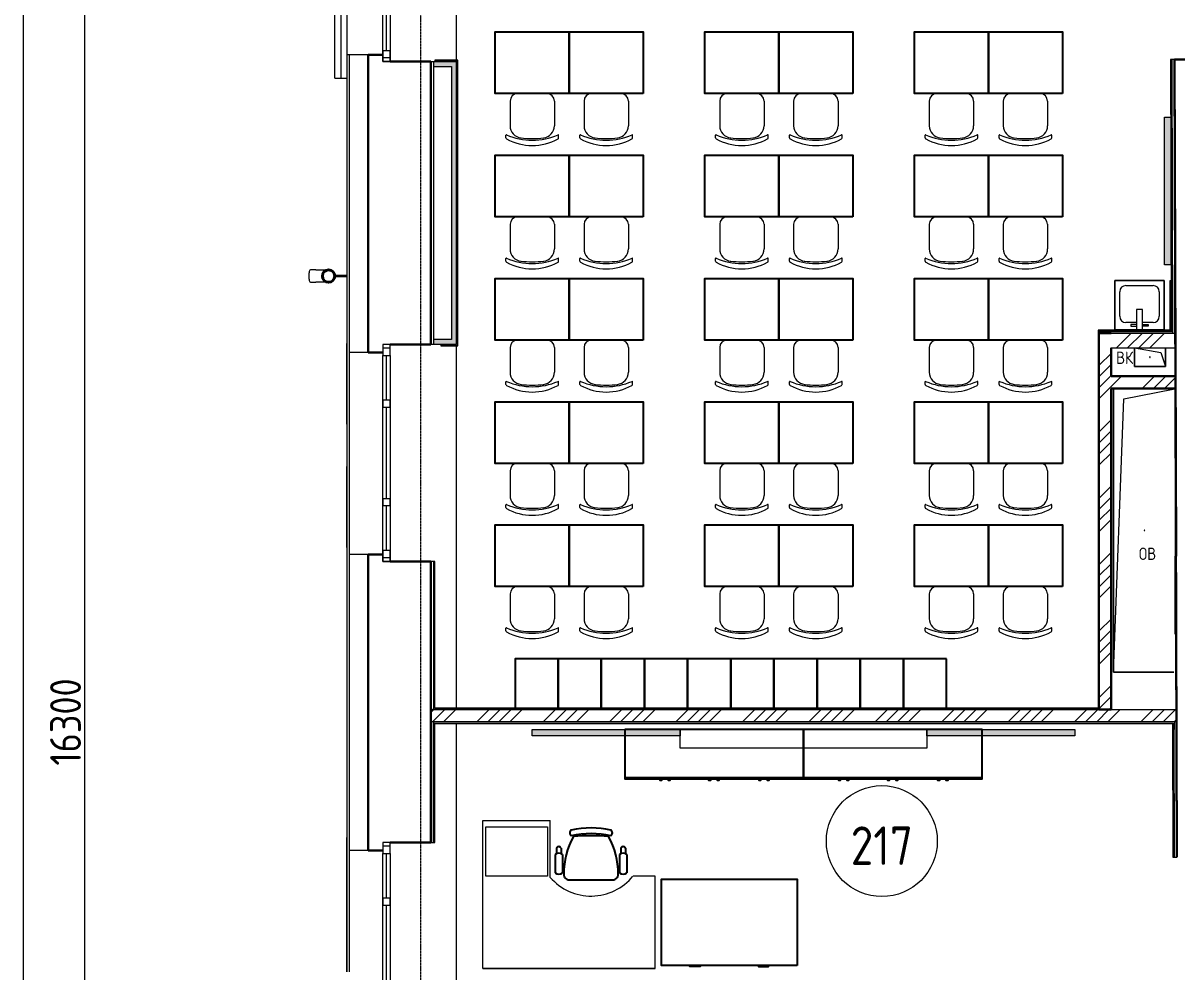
# Model space of a CAD drawing. Header units: millimetres. Extents: x -42533 to 645315, y 3457 to 82611.
# Drawn here: x 140613 to 149973, y 57862 to 65561 of the extents above; entities that cross this region are included whole.
import ezdxf

# ---------------------------------------------------------------- set-up
doc = ezdxf.new("R2010")
doc.units = ezdxf.units.MM
doc.linetypes.add('ADSK_Линия сетки', pattern=[25, 20, -2.5, 0, -2.5])
for name, color, linetype, lineweight in [('_ Окна', 7, 'Continuous', 9), ('Аннотация', 7, 'Continuous', 18), ('Обобщенные модели', 7, 'Continuous', 18), ('Окна', 7, 'Continuous', 9), ('Оси', 253, 'Continuous', 9), ('Перекрытие', 7, 'Continuous', 18), ('Размеры', 7, 'Continuous', 9), ('Сантехника', 7, 'Continuous', 18), ('Стены внутренние', 7, 'Continuous', 18), ('Стены наружные', 7, 'Continuous', 18), ('Стены несущие', 7, 'Continuous', 30), ('Стены отделка', 7, 'Continuous', 30), ('Стены штриховка', 7, 'Continuous', 9), ('ТХ', 5, 'Continuous', 0), ('ШТРИХОВКА', 252, 'Continuous', 15)]:
    doc.layers.add(name, color=color, linetype=linetype, lineweight=lineweight)
doc.layers.add('Линии', color=7, linetype='Continuous', lineweight=9, true_color=0x00a600)
doc.layers.add('ЭОМ_Лотки рабочие', color=5, linetype='Continuous')
doc.styles.add('GOST Common', font='GOST_Common.ttf', dxfattribs={"width": 0.9, "height": 350})
doc.styles.add('GOST Common_1', font='GOST_Common.ttf', dxfattribs={"width": 0.9, "height": 250})
doc.styles.add('GOST Common_5', font='GOST_Common.ttf', dxfattribs={"width": 0.9, "height": 200})
doc.dimstyles.new('ADSK_Основной_2_5_мм', dxfattribs={"dimscale": 304.8, "dimtxt": 251.428749, "dimasz": 0.463911, "dimexe": 0.492126, "dimexo": 0.492126, "dimgap": 0.098425, "dimtad": 1, "dimrnd": 0.01, "dimdsep": 46, "dimtxsty": 'GOST Common_1', "dimblk1": 'OBLIQUE', "dimblk2": 'OBLIQUE', "dimsah": 1, "dimcen": 0.09, "dimdle": 0.492126, "dimazin": 2, "dimtfac": 1, "dimtdec": 4, "dimtix": 1, "dimtmove": 0, "dimatfit": 3, "dimfxl": 1, "dimtvp": 1, "dimtolj": 1, "dimtzin": 0, "dimlwd": 20, "dimlwe": 20, "dimarcsym": 2})
pattern_1 = [(45, (686.36, 338.7), (-269.4077, 269.4077), []), (45, (776.16, 338.7), (-269.4077, 269.4077), []), (45, (865.96, 338.7), (-269.4077, 269.4077), []), (45, (955.77, 338.7), (-269.4077, 269.4077), [])]

# ---------------------------------------------------------------- blocks, each defined once
blk = doc.blocks.new('_Oblique')
at = {"color": 0, "linetype": 'ByBlock', "lineweight": -2}
blk.add_line((-0.5, -0.5), (0.5, 0.5), dxfattribs=at)
blk = doc.blocks.new('*D464')
at = {"layer": 'Defpoints', "color": 0, "transparency": 16777216}
for p in [(-8940, 43383.7), (-9040, 333.7), (-8940, 333.7)]:
    blk.add_point(p, dxfattribs=at)
at = {"layer": 'Размеры', "color": 0, "transparency": 16777216}
for p, q in [((-9040, 43533.7), (-9040, 183.7)), ((-9090, 43383.7), (-9190, 43383.7)), ((-9090, 333.7), (-9190, 333.7))]:
    blk.add_line(p, q, dxfattribs=at)
at = {"layer": 'Размеры', "color": 0, "transparency": 16777216, "xscale": 141.4, "yscale": 141.4, "zscale": 141.4}
for p, rotation in [((-9040, 43383.7), 90), ((-9040, 333.7), 270)]:
    blk.add_blockref('_Oblique', p, dxfattribs=dict(at, rotation=rotation))
at = {"layer": 'Размеры', "color": 0, "transparency": 16777216, "insert": (-9195, 21858.7), "char_height": 250, "width": 971.623, "attachment_point": 5, "rotation": 90, "style": 'GOST Common_1'}
blk.add_mtext('\\A1;43050', dxfattribs=at)
blk = doc.blocks.new('*D466')
at = {"layer": 'Defpoints', "color": 0, "transparency": 16777216}
for p in [(-8440.6, 36883.7), (-8540.6, 20583.7), (-8440.6, 20583.7)]:
    blk.add_point(p, dxfattribs=at)
at = {"layer": 'Размеры', "color": 0, "transparency": 16777216}
for p, q in [((-8540.6, 37033.7), (-8540.6, 20433.7)), ((-8590.6, 36883.7), (-8690.6, 36883.7)), ((-8590.6, 20583.7), (-8690.6, 20583.7))]:
    blk.add_line(p, q, dxfattribs=at)
at = {"layer": 'Размеры', "color": 0, "transparency": 16777216, "xscale": 141.4, "yscale": 141.4, "zscale": 141.4}
for p, rotation in [((-8540.6, 36883.7), 90), ((-8540.6, 20583.7), 270)]:
    blk.add_blockref('_Oblique', p, dxfattribs=dict(at, rotation=rotation))
at = {"layer": 'Размеры', "color": 0, "transparency": 16777216, "insert": (-8695.6, 28733.7), "char_height": 250, "width": 889.802, "attachment_point": 5, "rotation": 90, "style": 'GOST Common_1'}
blk.add_mtext('\\A1;16300', dxfattribs=at)
blk = doc.blocks.new('Стул ученич штабелир №5-7')
at = {"color": 0, "linetype": 'ByBlock', "lineweight": -2}
for p, q in [((-120.1, 0), (120.1, 0)), ((-120.1, 0), (120.1, 0)), ((-179.9, -60), (-179.9, -260.3)), ((-179.9, -60), (-179.9, -260.3)), ((180.1, -60), (180.1, -260.3)), ((180.1, -60), (180.1, -260.3)), ((-213.4, -359), (-213.4, -337.3)), ((-213.4, -359), (-213.4, -337.3)), ((213.6, -359), (213.6, -337.3)), ((213.6, -359), (213.6, -337.3))]:
    blk.add_line(p, q, dxfattribs=at)
for centre, radius, start, end in [((-119.9, -60), 60, 90, 180), ((-119.9, -60), 60, 90, 180), ((120.1, -60), 60, 0, 90), ((120.1, -60), 60, 0, 90), ((-79.9, -260.3), 100, 180, 264.25844), ((-79.9, -260.3), 100, 180, 264.25844), ((80.1, -260.3), 100, 275.74156, 0), ((80.1, -260.3), 100, 275.74156, 0), ((-210.4, -337.3), 3, 63.89783, 180), ((-210.4, -337.3), 3, 63.89783, 180), ((-203.4, -359), 10, 180, 238.06825), ((-203.4, -359), 10, 180, 238.06825), ((0.1, 142.3), 520.8, 246.31951, 293.68049), ((0.1, 142.3), 520.8, 246.31951, 293.68049), ((0.1, 9), 430.5, 240.99166, 299.00834), ((0.1, 9), 430.5, 240.99166, 299.00834), ((0.1, 435.5), 800.4, 263.24698, 276.75302), ((0.1, 435.5), 800.4, 263.24698, 276.75302), ((203.6, -359), 10, 301.93175, 0), ((203.6, -359), 10, 301.93175, 0), ((210.6, -337.3), 3, 0, 116.10217), ((210.6, -337.3), 3, 0, 116.10217)]:
    blk.add_arc(centre, radius, start, end, dxfattribs=at)
blk = doc.blocks.new('Тх 2 этаж')
at = {"lineweight": 0, "true_color": 0x939598}
h = blk.add_hatch(color=252, dxfattribs=at)
h.dxf.hatch_style = 1
h.paths.add_polyline_path([(5959.6, 30117), (5909.6, 30117), (5909.6, 31317), (5959.6, 31317)])
h = blk.add_hatch(color=252, dxfattribs=at)
h.dxf.hatch_style = 1
h.paths.add_polyline_path([(1980, 26346.5), (1980, 26296.5), (780, 26296.5), (780, 26346.5)])
h = blk.add_hatch(color=252, dxfattribs=at)
h.dxf.hatch_style = 1
h.paths.add_polyline_path([(5180, 26346.5), (5180, 26296.5), (3980, 26296.5), (3980, 26346.5)])
at = {"color": 252, "linetype": 'Continuous', "true_color": 0x939598}
for p, q in [((1530, 25958.6), (2980, 25958.6)), ((2980, 25958.6), (4430, 25958.6)), ((976.7, 25385.8), (976.7, 25340.2)), ((1013.5, 25385.7), (1013.5, 25340)), ((1499.2, 25385.7), (1499.2, 25340)), ((1535.9, 25385.8), (1535.9, 25340.2)), ((964.7, 25334.4), (964.7, 25183.2)), ((1024.9, 25334.4), (1024.9, 25183.2)), ((1487.7, 25334.4), (1487.7, 25183.2)), ((1547.9, 25334.4), (1547.9, 25183.2)), ((1081.2, 25126.9), (1431.4, 25126.9))]:
    blk.add_line(p, q, dxfattribs=at)
at = {"color": 252, "linetype": 'Continuous', "lineweight": 5, "true_color": 0x939598}
for p, q in [((378, 24408.5), (378, 25608.5)), ((378, 25608.5), (925.9, 25608.5)), ((925.9, 25147.5), (925.9, 25608.5)), ((1778, 25158.5), (1597.1, 25158.5)), ((1778, 24408.5), (1778, 25158.5)), ((1778, 24408.5), (1778, 25158.5)), ((1778, 24408.5), (378, 24408.5)), ((378, 24408.5), (1778, 24408.5))]:
    blk.add_line(p, q, dxfattribs=at)
at = {"color": 252, "true_color": 0x939598}
for points in [[(1080, 31507), (480, 31507), (480, 32007), (1080, 32007)], [(1680, 31507), (1080, 31507), (1080, 32007), (1680, 32007)], [(2780, 31507), (2180, 31507), (2180, 32007), (2780, 32007)], [(3380, 31507), (2780, 31507), (2780, 32007), (3380, 32007)], [(4480, 31507), (3880, 31507), (3880, 32007), (4480, 32007)], [(5080, 31507), (4480, 31507), (4480, 32007), (5080, 32007)], [(1080, 30507), (480, 30507), (480, 31007), (1080, 31007)], [(1680, 30507), (1080, 30507), (1080, 31007), (1680, 31007)], [(2780, 30507), (2180, 30507), (2180, 31007), (2780, 31007)], [(3380, 30507), (2780, 30507), (2780, 31007), (3380, 31007)], [(4480, 30507), (3880, 30507), (3880, 31007), (4480, 31007)], [(5080, 30507), (4480, 30507), (4480, 31007), (5080, 31007)], [(1080, 29507), (480, 29507), (480, 30007), (1080, 30007)], [(1680, 29507), (1080, 29507), (1080, 30007), (1680, 30007)], [(2780, 29507), (2180, 29507), (2180, 30007), (2780, 30007)], [(3380, 29507), (2780, 29507), (2780, 30007), (3380, 30007)], [(4480, 29507), (3880, 29507), (3880, 30007), (4480, 30007)], [(5080, 29507), (4480, 29507), (4480, 30007), (5080, 30007)], [(1080, 28507), (480, 28507), (480, 29007), (1080, 29007)], [(1680, 28507), (1080, 28507), (1080, 29007), (1680, 29007)], [(2780, 28507), (2180, 28507), (2180, 29007), (2780, 29007)], [(3380, 28507), (2780, 28507), (2780, 29007), (3380, 29007)], [(4480, 28507), (3880, 28507), (3880, 29007), (4480, 29007)], [(5080, 28507), (4480, 28507), (4480, 29007), (5080, 29007)], [(1080, 27507), (480, 27507), (480, 28007), (1080, 28007)], [(1680, 27507), (1080, 27507), (1080, 28007), (1680, 28007)], [(2780, 27507), (2180, 27507), (2180, 28007), (2780, 28007)], [(3380, 27507), (2780, 27507), (2780, 28007), (3380, 28007)], [(4480, 27507), (3880, 27507), (3880, 28007), (4480, 28007)], [(5080, 27507), (4480, 27507), (4480, 28007), (5080, 28007)]]:
    blk.add_lwpolyline(points, close=True, dxfattribs=at)
at = {"color": 252, "lineweight": 0, "true_color": 0x939598}
for points in [[(5959.6, 30117), (5909.6, 30117), (5909.6, 31317), (5959.6, 31317), (5959.6, 30117)], [(1980, 26346.5), (1980, 26296.5), (780, 26296.5), (780, 26346.5), (1980, 26346.5)], [(5180, 26346.5), (5180, 26296.5), (3980, 26296.5), (3980, 26346.5), (5180, 26346.5)]]:
    blk.add_lwpolyline(points, dxfattribs=at)
at = {"color": 252, "true_color": 0x939598}
for points in [[(990, 26920.5), (640, 26920.5), (640, 26520.5), (990, 26520.5), (990, 26920.5)], [(1340, 26920.5), (990, 26920.5), (990, 26520.5), (1340, 26520.5), (1340, 26920.5)], [(1690, 26920.5), (1340, 26920.5), (1340, 26520.5), (1690, 26520.5), (1690, 26920.5)], [(2040, 26920.5), (1690, 26920.5), (1690, 26520.5), (2040, 26520.5), (2040, 26920.5)], [(2390, 26920.5), (2040, 26920.5), (2040, 26520.5), (2390, 26520.5), (2390, 26920.5)], [(2740, 26920.5), (2390, 26920.5), (2390, 26520.5), (2740, 26520.5), (2740, 26920.5)], [(3090, 26920.5), (2740, 26920.5), (2740, 26520.5), (3090, 26520.5), (3090, 26920.5)], [(3440, 26920.5), (3090, 26920.5), (3090, 26520.5), (3440, 26520.5), (3440, 26920.5)], [(3790, 26920.5), (3440, 26920.5), (3440, 26520.5), (3790, 26520.5), (3790, 26920.5)], [(4140, 26920.5), (3790, 26920.5), (3790, 26520.5), (4140, 26520.5), (4140, 26920.5)]]:
    blk.add_lwpolyline(points, dxfattribs=at)
at = {"color": 252, "linetype": 'Continuous', "true_color": 0x939598}
for points in [[(1530, 26346.5), (1530, 25946.5), (2980, 25946.5), (2980, 26346.5)], [(2980, 26346.5), (2980, 25946.5), (4430, 25946.5), (4430, 26346.5)], [(1831.3, 25946.5), (1814, 25946.5), (1814, 25936.3), (1831.3, 25936.3)], [(1899, 25946.5), (1881.6, 25946.5), (1881.6, 25936.3), (1899, 25936.3)], [(2228.2, 25946.5), (2210.8, 25946.5), (2210.8, 25936.3), (2228.2, 25936.3)], [(2295.9, 25946.5), (2278.5, 25946.5), (2278.5, 25936.3), (2295.9, 25936.3)], [(2635.2, 25946.5), (2617.9, 25946.5), (2617.9, 25936.3), (2635.2, 25936.3)], [(2702.9, 25946.5), (2685.5, 25946.5), (2685.5, 25936.3), (2702.9, 25936.3)], [(3281.3, 25946.5), (3264, 25946.5), (3264, 25936.3), (3281.3, 25936.3)], [(3349, 25946.5), (3331.6, 25946.5), (3331.6, 25936.3), (3349, 25936.3)], [(3678.2, 25946.5), (3660.8, 25946.5), (3660.8, 25936.3), (3678.2, 25936.3)], [(3745.9, 25946.5), (3728.5, 25946.5), (3728.5, 25936.3), (3745.9, 25936.3)], [(4085.2, 25946.5), (4067.9, 25946.5), (4067.9, 25936.3), (4085.2, 25936.3)], [(4152.9, 25946.5), (4135.5, 25946.5), (4135.5, 25936.3), (4152.9, 25936.3)], [(2928, 24433.5), (1828, 24433.5), (1828, 25133.5), (2928, 25133.5)]]:
    blk.add_lwpolyline(points, close=True, dxfattribs=at)
at = {"color": 252, "linetype": 'Continuous', "lineweight": 5, "true_color": 0x939598}
for points in [[(3980, 26196.5), (1980, 26196.5), (1980, 26346.5), (3980, 26346.5)], [(404.4, 25557.3), (904.4, 25557.3), (904.4, 25157.3), (404.4, 25157.3)]]:
    blk.add_lwpolyline(points, close=True, dxfattribs=at)
at = {"color": 252, "linetype": 'Continuous', "true_color": 0x939598}
for points in [[(2141.3, 24433.5), (2141.3, 24424.5), (2059.4, 24424.5), (2059.4, 24433.5)], [(2614.7, 24433.5), (2614.7, 24424.5), (2696.5, 24424.5), (2696.5, 24433.5)]]:
    blk.add_lwpolyline(points, dxfattribs=at)
for centre, radius, start, end in [((1659.7, 25175.4), 624.5, 150.90677, 180.12147), ((1112.4, 25508.1), 28.1, 124.29147, 235.70827), ((1257, 24801.2), 747.5, 77.60199, 102.39777), ((1257, 24754.8), 747.5, 77.60199, 102.39777), ((1257, 23722.9), 1761.9, 85.39382, 94.65462), ((852.9, 25175.4), 624.5, 359.87797, 29.10589), ((1401.7, 25508.1), 28.1, 304.29007, 55.70964), ((995.1, 25377.2), 20.2, 24.89545, 155.33537), ((1517.5, 25377.3), 20.2, 24.89545, 155.33537), ((994.8, 25284.4), 58.4, 58.95098, 121.04877), ((1517.8, 25284.4), 58.4, 58.95101, 121.04877), ((994.8, 25233.2), 58.4, 238.95097, 301.04877), ((1517.8, 25233.2), 58.4, 238.95097, 301.04877), ((1080.6, 25172.3), 45.4, 177.81347, 270.74787), ((1432, 25172.3), 45.4, 269.25187, 2.18664)]:
    blk.add_arc(centre, radius, start, end, dxfattribs=at)
at = {"color": 252, "linetype": 'Continuous', "lineweight": 5, "true_color": 0x939598}
blk.add_arc((1256.9, 25432.9), 437, 220.76329, 321.11011, dxfattribs=at)
at = {"layer": 'ТХ', "color": 252, "lineweight": 0, "true_color": 0x939598}
for p in [(780, 31507), (1380, 31507), (2480, 31507), (3080, 31507), (4180, 31507), (4780, 31507), (780, 30507), (1380, 30507), (2480, 30507), (3080, 30507), (4180, 30507), (4780, 30507), (780, 29507), (1380, 29507), (2480, 29507), (3080, 29507), (4180, 29507), (4780, 29507), (780, 28507), (1380, 28507), (2480, 28507), (3080, 28507), (4180, 28507), (4780, 28507), (780, 27507), (1380, 27507), (2480, 27507), (3080, 27507), (4180, 27507), (4780, 27507)]:
    blk.add_blockref('Стул ученич штабелир №5-7', p, dxfattribs=at)
blk = doc.blocks.new('План 2 этажа')
h = blk.add_hatch()
h.set_pattern_fill('ANSI34', color=8, scale=20)
h.set_pattern_definition(pattern_1)
h.paths.add_polyline_path([(-214.24, 31438.496), (-194.077, 31438.496), (308.645, 31438.556), (308.346, 31538.496), (-214.24, 31538.496), (-214.24, 31768.496), (307.741, 31768.496), (307.383, 31888.496), (-214.24, 31888.496), (-308.24, 31888.496), (-308.24, 28833.7), (-214.24, 28833.7)])
h = blk.add_hatch()
h.set_pattern_fill('ANSI34', color=8, scale=20)
h.set_pattern_definition(pattern_1)
h.paths.add_polyline_path([(316.619, 28733.7), (316.318, 28833.7), (-5731.43, 28833.7), (-5731.43, 28733.7)])
at = {"layer": 'Обобщенные модели', "lineweight": 9}
h = blk.add_hatch(dxfattribs=at)
h.set_pattern_fill('FP_26', color=8, angle=90, style=0, pattern_type=2)
h.set_pattern_definition([(45, (686.36, 338.7), (-106.066, 106.066), [])])
h.paths.add_polyline_path([(-6561.43, 32302.132), (-6548.489, 32303.836), (-6536.43, 32308.831), (-6526.075, 32316.777), (-6518.129, 32327.132), (-6513.134, 32339.191), (-6511.43, 32352.132), (-6513.134, 32365.073), (-6518.129, 32377.132), (-6526.075, 32387.488), (-6536.43, 32395.434), (-6548.489, 32400.429), (-6561.43, 32402.132), (-6574.371, 32400.429), (-6586.43, 32395.434), (-6596.786, 32387.488), (-6604.732, 32377.132), (-6609.727, 32365.073), (-6611.43, 32352.132), (-6609.727, 32339.191), (-6604.732, 32327.132), (-6596.786, 32316.777), (-6586.43, 32308.831), (-6574.371, 32303.836)])
at = {"layer": 'Стены внутренние'}
for points in [[(-5711.43, 34051.471), (-5565.219, 34051.471), (-5565.219, 34091.471), (-5711.43, 34091.471)], [(-5525.219, 31836.473), (-5525.219, 34091.471), (-5565.219, 34091.471), (-5565.219, 31836.473)], [(-5525.219, 31796.473), (-5525.219, 31836.473), (-5711.43, 31836.473), (-5711.43, 31796.473)]]:
    blk.add_hatch(color=8, dxfattribs=at).paths.add_polyline_path(points)
at = {"layer": '_ Окна', "color": 8}
for p, q in [((-6091.43, 34181.471), (-6091.43, 34541.471)), ((-6061.43, 34121.471), (-6121.43, 34121.471)), ((-6061.43, 31766.473), (-6121.43, 31766.473)), ((-6091.43, 31346.473), (-6091.43, 31706.473)), ((-6091.43, 30546.473), (-6091.43, 31286.473)), ((-6091.43, 30126.473), (-6091.43, 30486.473)), ((-6061.43, 30066.473), (-6121.43, 30066.473)), ((-6061.43, 27725.694), (-6121.43, 27725.694)), ((-6091.43, 27305.694), (-6091.43, 27665.694)), ((-6091.43, 26505.694), (-6091.43, 27245.694))]:
    blk.add_line(p, q, dxfattribs=at)
at = {"layer": '_ Окна', "color": 8, "lineweight": 18}
for p, q in [((-6121.43, 34181.471), (-6061.43, 34181.471)), ((-6121.43, 34091.471), (-6121.43, 34181.471)), ((-6061.43, 34181.471), (-6061.43, 34091.471)), ((-6061.43, 34091.471), (-6121.43, 34091.471)), ((-6061.43, 31796.473), (-6121.43, 31796.473)), ((-6121.43, 31796.473), (-6121.43, 31706.473)), ((-6061.43, 31706.473), (-6061.43, 31796.473)), ((-6121.43, 31706.473), (-6061.43, 31706.473)), ((-6121.43, 31346.473), (-6061.43, 31346.473)), ((-6121.43, 31286.473), (-6121.43, 31346.473)), ((-6061.43, 31286.473), (-6121.43, 31286.473)), ((-6061.43, 31346.473), (-6061.43, 31286.473)), ((-6121.43, 30546.473), (-6061.43, 30546.473)), ((-6121.43, 30486.473), (-6121.43, 30546.473)), ((-6061.43, 30546.473), (-6061.43, 30486.473)), ((-6061.43, 30486.473), (-6121.43, 30486.473)), ((-6121.43, 30126.473), (-6061.43, 30126.473)), ((-6121.43, 30036.473), (-6121.43, 30126.473)), ((-6061.43, 30126.473), (-6061.43, 30036.473)), ((-6061.43, 30036.473), (-6121.43, 30036.473)), ((-6061.43, 27755.694), (-6121.43, 27755.694)), ((-6121.43, 27755.694), (-6121.43, 27665.694)), ((-6061.43, 27665.694), (-6061.43, 27755.694)), ((-6121.43, 27665.694), (-6061.43, 27665.694)), ((-6121.43, 27305.694), (-6061.43, 27305.694)), ((-6121.43, 27245.694), (-6121.43, 27305.694)), ((-6061.43, 27245.694), (-6121.43, 27245.694)), ((-6061.43, 27305.694), (-6061.43, 27245.694))]:
    blk.add_line(p, q, dxfattribs=at)
at = {"layer": 'Линии', "color": 8}
blk.add_circle((-2073.705, 27766.898), 450, dxfattribs=at)
at = {"layer": 'Обобщенные модели', "color": 8}
for p, q in [((-6665.078, 32402.132), (-6707.582, 32402.132)), ((-6707.582, 32302.132), (-6665.078, 32302.132)), ((-6411.43, 32357.132), (-6510.572, 32357.132)), ((-6510.572, 32347.132), (-6411.43, 32347.132)), ((-23.895, 31618.496), (-23.895, 31768.496)), ((-23.895, 31768.496), (188.605, 31730.996)), ((-23.895, 31768.496), (-23.895, 31618.496)), ((188.605, 31730.996), (226.105, 31618.496)), ((226.105, 31768.496), (226.105, 31618.496)), ((226.105, 31618.496), (226.105, 31768.496)), ((226.105, 31618.496), (-23.895, 31618.496)), ((-23.895, 31618.496), (226.105, 31618.496)), ((-194.077, 29138.496), (-194.077, 31438.496)), ((-194.077, 31438.496), (-194.077, 29138.496)), ((-110.744, 31355.163), (288.735, 31435.059)), ((-194.077, 29138.496), (-110.744, 31355.163)), ((305.923, 30078.702), (305.923, 29445.981)), ((305.923, 29445.981), (305.923, 30078.702)), ((295.403, 29138.496), (-194.077, 29138.496)), ((-194.077, 29138.496), (295.403, 29138.496))]:
    blk.add_line(p, q, dxfattribs=at)
at = {"layer": 'Обобщенные модели', "color": 8, "flags": 128}
for points in [[(-6665.078, 32402.132), (-6659.41, 32402.132), (-6653.825, 32402.132), (-6648.333, 32402.132), (-6642.942, 32402.132), (-6637.66, 32402.132), (-6632.496, 32402.132), (-6627.458, 32402.132), (-6622.555, 32402.132), (-6617.794, 32402.132), (-6613.183, 32402.132), (-6608.729, 32402.132), (-6604.439, 32402.132), (-6600.321, 32402.132), (-6596.38, 32402.132), (-6592.623, 32402.132), (-6589.056, 32402.132), (-6585.685, 32402.132), (-6582.515, 32402.132), (-6579.552, 32402.132), (-6576.799, 32402.132), (-6574.447, 32402.132)], [(-6574.447, 32302.132), (-6575.718, 32302.132), (-6578.381, 32302.132), (-6581.257, 32302.132), (-6584.342, 32302.132), (-6587.63, 32302.132), (-6591.116, 32302.132), (-6594.794, 32302.132), (-6598.659, 32302.132), (-6602.705, 32302.132), (-6606.924, 32302.132), (-6611.311, 32302.132), (-6615.858, 32302.132), (-6620.557, 32302.132), (-6625.402, 32302.132), (-6630.385, 32302.132), (-6635.497, 32302.132), (-6640.731, 32302.132), (-6646.078, 32302.132), (-6651.529, 32302.132), (-6657.077, 32302.132), (-6662.711, 32302.132), (-6665.078, 32302.132)]]:
    blk.add_lwpolyline(points, dxfattribs=at)
at = {"layer": 'Обобщенные модели', "color": 8}
for centre, radius, start, end in [((-6561.43, 32352.132), 52, 0, 180), ((-6561.43, 32352.132), 50, 126.2007817, 130.5829991), ((-6561.43, 32352.132), 50, 101.003605, 102.8571429), ((-6561.43, 32352.132), 50, 77.1428571, 78.996395), ((-6561.43, 32352.132), 50, 49.4170009, 53.7992183), ((-6561.43, 32352.132), 52, 180, 0), ((-6561.43, 32352.132), 50, 154.2857143, 156.6940643), ((-6561.43, 32352.132), 50, 203.3059357, 205.7142857), ((-6561.43, 32352.132), 50, 229.4170009, 233.7992183), ((-6561.43, 32352.132), 50, 257.1428571, 258.996395), ((-6561.43, 32352.132), 50, 281.003605, 282.8571429), ((-6561.43, 32352.132), 50, 306.2007817, 310.5829991), ((-6561.43, 32352.132), 50, 23.3059357, 25.7142857), ((-6561.43, 32352.132), 50, 334.2857143, 336.6940643), ((101.105, 31693.496), 2.5, 90, 270), ((101.105, 31693.496), 2.5, 105, 180), ((101.105, 31693.496), 2.5, 210, 270), ((101.105, 31693.496), 2.5, 270, 90), ((101.105, 31693.496), 2.5, 330, 75), ((55.923, 30288.496), 2.5, 0, 180), ((55.923, 30288.496), 2.5, 180, 0), ((55.923, 30288.496), 2.5, 60, 165), ((55.923, 30288.496), 2.5, 195, 270), ((55.923, 30288.496), 2.5, 300, 0)]:
    blk.add_arc(centre, radius, start, end, dxfattribs=at)
at = {"layer": 'Обобщенные модели', "color": 8, "lineweight": 40}
for start, end in [(0, 180), (180, 0)]:
    blk.add_arc((-6561.43, 32352.132), 50, start, end, dxfattribs=at)
at = {"layer": 'Обобщенные модели', "color": 8}
for start_param, end_param in [(3.14159265, 4.71238898), (4.71238898, 6.28318531)]:
    blk.add_ellipse((-6707.582, 32352.132), major_axis=(0, -50), ratio=0.30901699, start_param=start_param, end_param=end_param, dxfattribs=at)
at = {"layer": 'Окна', "color": 8}
for p, q in [((-6121.43, 34181.471), (-6121.43, 34541.471)), ((-6061.43, 34541.471), (-6061.43, 34181.471)), ((-6121.43, 34181.471), (-6121.43, 34091.471)), ((-6061.43, 34091.471), (-6061.43, 34181.471)), ((-6121.43, 34091.471), (-6061.43, 34091.471)), ((-6121.43, 31796.473), (-6121.43, 31706.473)), ((-6061.43, 31796.473), (-6121.43, 31796.473)), ((-6061.43, 31706.473), (-6061.43, 31796.473)), ((-6121.43, 31346.473), (-6121.43, 31706.473)), ((-6061.43, 31706.473), (-6061.43, 31346.473)), ((-6121.43, 31346.473), (-6121.43, 31286.473)), ((-6121.43, 30546.473), (-6121.43, 31286.473)), ((-6061.43, 31286.473), (-6061.43, 31346.473)), ((-6061.43, 31286.473), (-6061.43, 30546.473)), ((-6121.43, 30546.473), (-6121.43, 30486.473)), ((-6061.43, 30486.473), (-6061.43, 30546.473)), ((-6121.43, 30126.473), (-6121.43, 30486.473)), ((-6061.43, 30486.473), (-6061.43, 30126.473)), ((-6121.43, 30126.473), (-6121.43, 30036.473)), ((-6061.43, 30036.473), (-6061.43, 30126.473)), ((-6121.43, 30036.473), (-6061.43, 30036.473)), ((-6121.43, 27755.694), (-6121.43, 27665.694)), ((-6061.43, 27755.694), (-6121.43, 27755.694)), ((-6061.43, 27665.694), (-6061.43, 27755.694)), ((-6121.43, 27305.694), (-6121.43, 27665.694)), ((-6061.43, 27665.694), (-6061.43, 27305.694)), ((-6121.43, 27305.694), (-6121.43, 27245.694)), ((-6121.43, 26505.694), (-6121.43, 27245.694)), ((-6061.43, 27245.694), (-6061.43, 27305.694)), ((-6061.43, 27245.694), (-6061.43, 26505.694))]:
    blk.add_line(p, q, dxfattribs=at)
at = {"layer": 'Оси', "color": 8, "linetype": 'ADSK_Линия сетки'}
blk.add_line((-5814.077, -4690.674), (-5814.077, 44448.764), dxfattribs=at)
at = {"layer": 'Перекрытие', "color": 8}
for p, q in [((-5525.219, 34103.471), (-5525.219, 36730.251)), ((-5525.219, 28845.635), (-5525.219, 31784.473)), ((-5525.219, 26007.694), (-5525.219, 28721.7))]:
    blk.add_line(p, q, dxfattribs=at)
at = {"layer": 'Сантехника', "color": 8}
for p, q in [((-183.895, 32315.046), (-183.895, 31915.046)), ((216.105, 32315.046), (-183.895, 32315.046)), ((-183.895, 32315.046), (216.105, 32315.046)), ((-183.895, 31915.046), (-183.895, 32315.046)), ((216.105, 31915.046), (216.105, 32315.046)), ((216.105, 32315.046), (216.105, 31915.046)), ((-143.894, 32025.046), (-143.894, 32225.047)), ((-93.894, 32275.047), (126.105, 32275.047)), ((176.105, 32225.047), (176.105, 32025.046)), ((-8.895, 32080.059), (-8.895, 31915.046)), ((41.105, 32080.059), (-8.895, 32080.059)), ((41.105, 31915.046), (41.105, 32080.059)), ((-8.895, 31975.046), (-93.894, 31975.046)), ((-53.895, 31960.046), (-53.895, 31945.046)), ((-8.895, 31960.046), (-53.895, 31960.046)), ((-53.895, 31945.046), (-8.895, 31945.046)), ((126.105, 31975.046), (41.105, 31975.046)), ((41.105, 31960.046), (86.105, 31960.046)), ((86.105, 31945.046), (41.105, 31945.046)), ((86.105, 31960.046), (86.105, 31945.046)), ((-183.895, 31915.046), (216.105, 31915.046)), ((216.105, 31915.046), (-183.895, 31915.046))]:
    blk.add_line(p, q, dxfattribs=at)
for centre, start, end in [((-93.894, 32225.047), 90, 180), ((126.105, 32225.047), 0, 90), ((-93.894, 32025.046), 180, 270), ((126.105, 32025.046), 270, 0)]:
    blk.add_arc(centre, 50, start, end, dxfattribs=at)
at = {"layer": 'Стены наружные', "color": 8}
for p, q in [((-6511.43, 33956.852), (-6511.43, 43955.242)), ((-6461.43, 43904.905), (-6461.43, 33956.852)), ((-6411.43, 34146.471), (-6411.43, 35786.471)), ((-6511.43, 33956.852), (-6411.43, 33956.852)), ((-6412.43, 31150.408), (-6412.43, 31805.408)), ((-6411.43, 31805.408), (-6412.43, 31805.408)), ((-6391.43, 30091.473), (-6391.43, 31731.473)), ((-6411.43, 31150.408), (-6412.43, 31150.408)), ((-6412.43, 30150.408), (-6412.43, 30805.408)), ((-6411.43, 30805.408), (-6412.43, 30805.408)), ((-6411.43, 30150.408), (-6412.43, 30150.408)), ((-6412.43, 26705.588), (-6412.43, 27795.408)), ((-6411.43, 27795.408), (-6412.43, 27795.408)), ((-6391.43, 26705.588), (-6391.43, 27690.694))]:
    blk.add_line(p, q, dxfattribs=at)
at = {"layer": 'Стены несущие', "color": 8}
for p, q in [((-6121.43, 34146.471), (-6241.43, 34146.471)), ((-6241.43, 31731.473), (-6241.43, 34146.471)), ((-5731.43, 34091.471), (-6061.43, 34091.471)), ((-5731.43, 34091.471), (-5731.43, 31796.473)), ((670.665, 34109.704), (300.666, 34108.598)), ((300.666, 34108.598), (320.006, 27636.627)), ((312.778, 30078.722), (300.766, 34108.599)), ((-314.24, 31904.496), (-314.24, 28833.7)), ((-214.24, 31888.496), (-308.24, 31888.496)), ((-6241.43, 31731.473), (-6121.43, 31731.473)), ((-6061.43, 31796.473), (-5731.43, 31796.473)), ((-214.24, 31538.496), (-214.24, 31768.496)), ((308.346, 31538.496), (-214.24, 31538.496)), ((-214.24, 28833.7), (-214.24, 31438.496)), ((-214.24, 31438.496), (308.645, 31438.496)), ((-6241.43, 30091.473), (-6241.43, 27690.694)), ((-6121.43, 30091.473), (-6241.43, 30091.473)), ((-5731.43, 30036.473), (-6061.43, 30036.473)), ((-5731.43, 27755.694), (-5731.43, 30036.473)), ((319.912, 27636.627), (314.48, 29446.007)), ((-314.24, 28833.7), (-214.24, 28833.7)), ((-5731.43, 28613.607), (-5731.43, 27755.694)), ((-6061.43, 27755.694), (-5731.43, 27755.694)), ((-6241.43, 27690.694), (-6121.43, 27690.694))]:
    blk.add_line(p, q, dxfattribs=at)
at = {"layer": 'Стены отделка', "color": 8, "lineweight": 9}
for p, q in [((-6241.43, 34146.471), (-6411.43, 34146.471)), ((-6411.43, 26705.588), (-6411.43, 34146.471)), ((-5731.43, 34091.471), (-5525.219, 34091.471)), ((-5711.43, 34091.471), (-5711.43, 31836.473)), ((-5515.219, 34103.471), (-5699.43, 34103.471)), ((-5699.43, 34103.471), (-5699.43, 34091.471)), ((-5525.219, 31796.473), (-5525.219, 34091.471)), ((-5513.219, 31786.473), (-5513.219, 34101.471)), ((300.666, 34108.598), (268.766, 34108.503)), ((268.766, 34108.503), (274.116, 32313.459)), ((287.383, 31888.496), (280.766, 34108.539)), ((-5711.43, 34051.471), (-5565.219, 34051.471)), ((-5565.219, 34051.471), (-5565.219, 31836.473)), ((-6412.43, 33956.852), (-6412.43, 27795.408)), ((-6391.43, 31731.473), (-6391.43, 33956.852)), ((286.116, 32313.494), (261.116, 32313.42)), ((261.116, 32313.42), (262.308, 31913.496)), ((287.383, 31888.496), (286.116, 32313.494)), ((-5565.219, 31836.473), (-5711.43, 31836.473)), ((-5711.43, 31836.473), (-5711.43, 31796.473)), ((-320.24, 31913.496), (-320.24, 28845.7)), ((262.308, 31913.496), (-320.24, 31913.496)), ((-308.24, 28833.7), (-308.24, 31888.496)), ((-214.24, 31888.496), (307.301, 31888.496)), ((-6241.43, 31731.473), (-6391.43, 31731.473)), ((-5525.219, 31796.473), (-5731.43, 31796.473)), ((-5651.43, 31796.473), (-5651.43, 31784.473)), ((-5651.43, 31784.473), (-5515.219, 31784.473)), ((-214.24, 31768.496), (307.659, 31768.496)), ((288.735, 31435.059), (288.724, 31438.496)), ((-6391.43, 27690.694), (-6391.43, 30091.473)), ((-6241.43, 30091.473), (-6391.43, 30091.473)), ((-5699.43, 30036.473), (-5731.43, 30036.473)), ((-5699.43, 28845.7), (-5699.43, 30036.473)), ((-5731.43, 28833.7), (316.429, 28833.7)), ((-5711.43, 28833.7), (-5711.43, 28843.7)), ((-320.24, 28845.7), (-5699.43, 28845.7)), ((316.803, 28733.7), (-5731.43, 28733.7)), ((-5711.43, 28733.7), (-5711.43, 28613.607)), ((-5711.43, 28613.607), (-5711.43, 28733.7)), ((-5699.505, 28721.7), (284.654, 28721.7)), ((-5699.43, 27755.694), (-5699.43, 28721.7)), ((284.654, 28721.7), (287.913, 27636.531)), ((296.618, 28733.7), (296.805, 28671.7)), ((-5731.43, 27755.694), (-5699.43, 27755.694)), ((-6241.43, 27690.694), (-6391.43, 27690.694)), ((287.913, 27636.531), (319.912, 27636.627))]:
    blk.add_line(p, q, dxfattribs=at)
at = {"layer": 'Стены штриховка', "color": 8}
for p, q in [((-6391.43, 33956.852), (-6391.43, 34146.471)), ((-5699.43, 34101.471), (-5513.219, 34101.471)), ((-5515.219, 34103.471), (-5515.219, 31784.473)), ((-5513.219, 34103.471), (-5515.219, 34103.471)), ((-5513.219, 34101.471), (-5513.219, 34103.471)), ((270.766, 34108.509), (276.116, 32313.465)), ((271.335, 31904.496), (270.116, 32313.447)), ((277.353, 31898.496), (276.116, 32313.465)), ((271.335, 31904.496), (-320.24, 31904.496)), ((-318.24, 31904.496), (-318.24, 28843.7)), ((277.353, 31898.496), (-314.24, 31898.496)), ((-5513.219, 31786.473), (-5651.43, 31786.473)), ((-5515.219, 31784.473), (-5513.219, 31784.473)), ((-5513.219, 31784.473), (-5513.219, 31786.473)), ((-5711.43, 30036.473), (-5711.43, 28843.7)), ((-5701.43, 28843.7), (-5701.43, 30036.473)), ((-318.24, 28843.7), (-5701.43, 28843.7)), ((-5701.505, 28723.7), (286.648, 28723.7)), ((-5701.43, 27755.694), (-5701.43, 28723.7)), ((286.648, 28723.7), (289.913, 27636.537)), ((299.913, 27636.567), (296.805, 28671.7)), ((-5711.43, 27755.694), (-5711.43, 28613.607))]:
    blk.add_line(p, q, dxfattribs=at)
at = {"layer": 'ЭОМ_Лотки рабочие'}
blk.add_blockref('Тх 2 этаж', (-5689.424, 2325.176), dxfattribs=at)
at = {"layer": 'Аннотация', "color": 8, "char_height": 100, "width": 156.348, "attachment_point": 1, "line_spacing_factor": 1.022766, "style": 'GOST Common_5'}
for s, insert in [('\\pxt3.6,7.2,10.8,14.4,18,21.6,25.2,28.8,32.4,36,39.6,43.2,46.8,50.4,54,57.6,61.2,64.8,68.4,72,75.6,79.2,82.8,86.4,90,93.6,97.2,100.8,104.4,108,111.6,115.2;{ВК}', (-172.827, 31738.783)), ('\\pxt3.6,7.2,10.8,14.4,18,21.6,25.2,28.8,32.4,36,39.6,43.2,46.8,50.4,54,57.6,61.2,64.8,68.4,72,75.6,79.2,82.8,86.4,90,93.6,97.2,100.8,104.4,108,111.6,115.2;{ОВ}', (11.74, 30148.306))]:
    blk.add_mtext(s, dxfattribs=dict(at, insert=insert))
at = {"layer": 'Аннотация', "color": 8, "lineweight": 9, "insert": (-2073.705, 27729.95), "char_height": 312.5, "width": 520.21112, "attachment_point": 5, "line_spacing_factor": 1.022766, "style": 'GOST Common'}
blk.add_mtext('217', dxfattribs=at)
at = {"layer": 'Размеры', "color": 8}
for base, p1, p2, override, picture, middle in [((-9039.994, 333.7), (-8940.009, 43383.7), (-8940.009, 333.7), {"dimpost": '<>', "dimfxl": 43050, "dimlwd": 65535, "dimlwe": 65535}, '*D464', (-9194.994, 21858.7)), ((-8540.616, 20583.7), (-8440.631, 36883.7), (-8440.631, 20583.7), {"dimpost": '<>', "dimfxl": 16300, "dimlwd": 65535, "dimlwe": 65535}, '*D466', (-8695.616, 28733.7))]:
    dim = blk.add_linear_dim(base=base, p1=p1, p2=p2, angle=90, dimstyle='ADSK_Основной_2_5_мм', override=override, dxfattribs=at)
    dim.commit()
    dim.dimension.update_dxf_attribs({"geometry": picture, "text_midpoint": middle})

msp = doc.modelspace()

# ---------------------------------------------------------------- block references
at = {"layer": 'ШТРИХОВКА'}
msp.add_blockref('План 2 этажа', (149653.4, 31156.8), dxfattribs=at)

doc.saveas('drawing.dxf')
